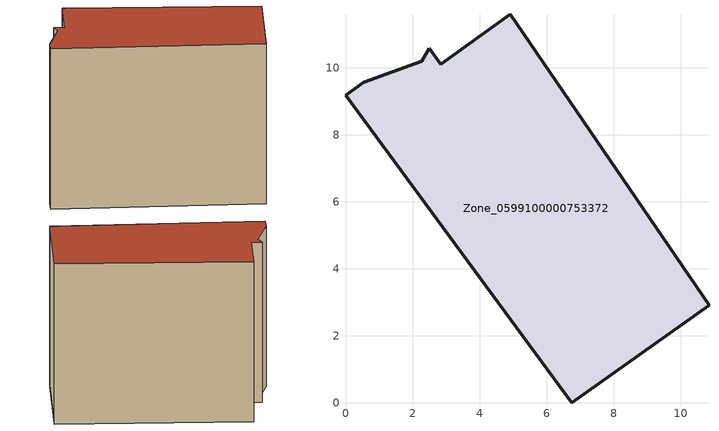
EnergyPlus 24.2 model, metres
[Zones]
Zone_0599100000753372
 floor ground (C_G): 2.27,10.19 2.5,10.58 2.84,10.11 4.91,11.6 10.84,2.91 6.75,0 0,9.17 0.54,9.56 z0
 wall outside (C_F): 0.54,9.56 0,9.17 6.75,0 10.84,2.91 4.91,11.6 2.84,10.11 2.5,10.58 2.27,10.19 0.54,9.56 z0:9.19
 roof outside (C_R): 2.5,10.58 2.27,10.19 0.54,9.56 0,9.17 6.75,0 10.84,2.91 4.91,11.6 2.84,10.11 z9.19
[BUILDING]
Pand.0599100000753372: North Axis=0; Terrain=City; Loads Convergence Tolerance Value=0.04; Temperature Convergence Tolerance Value=0.4; Solar Distribution=FullExterior; Maximum Number of Warmup Days=25; Minimum Number of Warmup Days=1
[Site:Location]
Rotterdam.The.Hague.AP_ZH_NLD Design_Conditions: Latitude=51.96; Longitude=4.45; Time Zone=1; Elevation=-4.5
[SITE:GROUNDTEMPERATURE:BUILDINGSURFACE]
18, 18, 18, 18, 18, 18, 18, 18, 18, 18, 18, 18
[MATERIAL] Thermal Absorptance=0.9; Solar Absorptance=0.7; Visible Absorptance=0.7
Name | Roughness | Thickness | Conductivity | Density | Specific Heat
G.TI.2006-2014 | MediumSmooth | 0.15 | 0.06 | 540 | 1210
F.TI.2006-2014 | Rough | 0.3 | 0.12 | 1920 | 840
R.TI.2006-2014 | MediumRough | 0.2 | 0.08 | 1500 | 1000
[CONSTRUCTION]
C_G: G.TI.2006-2014
C_F: F.TI.2006-2014
C_R: R.TI.2006-2014
[ZONE]
Zone_0599100000753372: Type=1; Multiplier=1; Ceiling Height=Autocalculate; Volume=Autocalculate; Floor Area=autocalculate; Part of Total Floor Area=Yes
[ZONEINFILTRATION:DESIGNFLOWRATE]
Infil_Zone_0599100000753372: Zone or ZoneList or Space or SpaceList=Zone_0599100000753372; Schedule=AlwaysOn; Design Flow Rate Calculation Method=Flow/Area; Flow Rate per Floor Area=0.0015; Constant Term Coefficient=1; Temperature Term Coefficient=0; Velocity Term Coefficient=0; Velocity Squared Term Coefficient=0
[HVACTEMPLATE:ZONE:IDEALLOADSAIRSYSTEM]
Zone_0599100000753372: Maximum Heating Supply Air Temperature=50; Minimum Cooling Supply Air Temperature=13; Maximum Heating Supply Air Humidity Ratio=0.0156; Minimum Cooling Supply Air Humidity Ratio=0.0077; Heating Limit=NoLimit; Cooling Limit=NoLimit; Dehumidification Control Type=ConstantSensibleHeatRatio; Cooling Sensible Heat Ratio=0.7; Dehumidification Setpoint=60; Humidification Control Type=None; Humidification Setpoint=30; Outdoor Air Method=None; Outdoor Air Flow Rate per Person=0.00944; Outdoor Air Flow Rate per Zone Floor Area=0; Outdoor Air Flow Rate per Zone=0; Demand Controlled Ventilation Type=None; Outdoor Air Economizer Type=NoEconomizer; Heat Recovery Type=None; Sensible Heat Recovery Effectiveness=0.7; Latent Heat Recovery Effectiveness=0.65
[ZONECONTROL:THERMOSTAT]
ThermostatControl_Zone_0599100000753372: Zone or ZoneList=Zone_0599100000753372; Control Type Schedule=DualSetpointControlType; Control 1=Thermostat_Zone_0599100000753372; Temperature Difference Between Cutout And Setpoint=0
[THERMOSTATSETPOINT:DUALSETPOINT]
Thermostat_Zone_0599100000753372: Heating Setpoint Temperature Schedule=HeatingSetpoint_Zone_0599100000753372; Cooling Setpoint Temperature Schedule=CoolingSetpoint_Zone_0599100000753372
[SCHEDULE:COMPACT]
HeatingSetpoint_Zone_0599100000753372: Through: 12/31, For: AllDays, Until: 24:00, 21
CoolingSetpoint_Zone_0599100000753372: Through: 12/31, For: AllDays, Until: 24:00, 24
DualSetpointControlType: Through: 12/31, For: AllDays, Until: 24:00, 4
AlwaysOn: Through: 12/31, For: AllDays, Until: 24:00, 1
